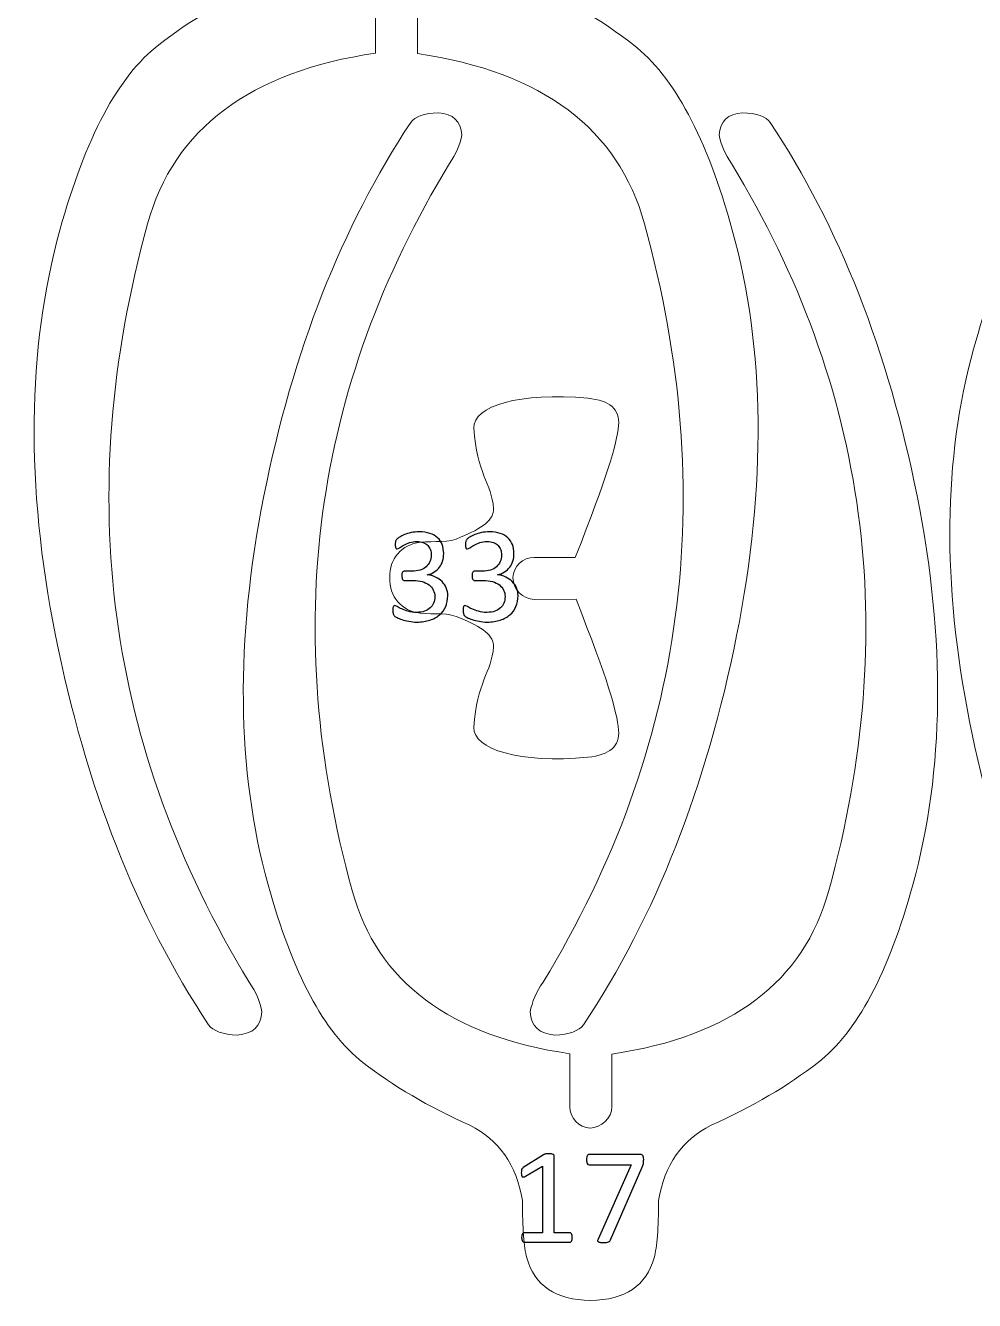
# Model space of a CAD drawing. Header units: inches. Extents: x -2.74 to 3.04, y -4.95 to 0.91.
# Drawn here: x -0.196 to 0.945, y -4.913 to -3.379 of the extents above; entities that cross this region are included whole.
import ezdxf

# ---------------------------------------------------------------- set-up
doc = ezdxf.new("R2010")
doc.units = ezdxf.units.IN
doc.header["$MEASUREMENT"] = 0
doc.layers.add('Layer 1', color=7, linetype='Continuous')

msp = doc.modelspace()

# ---------------------------------------------------------------- linework, layer by layer
at = {"layer": 'Layer 1', "color": 1, "lineweight": 9}
for points, knots in [([(-0.0357, -3.4027), (0.0017, -3.3733), (0.0463, -3.3471), (0.0982, -3.3239), (0.0982, -3.3239), (0.1345, -3.3058), (0.1565, -3.2744), (0.1642, -3.2294)], [0, 0, 0, 0, 0.5, 0.5, 0.5, 0.5, 1, 1, 1, 1]), ([(0.5347, -3.4027), (0.4973, -3.3733), (0.4526, -3.3471), (0.4007, -3.3239), (0.4007, -3.3239), (0.3644, -3.3058), (0.3424, -3.2744), (0.3347, -3.2294)], [0, 0, 0, 0, 0.5, 0.5, 0.5, 0.5, 1, 1, 1, 1]), ([(0.2249, -3.4127), (0.2249, -3.4127), (0.2249, -3.3494), (0.2249, -3.3494), (0.2249, -3.3494), (0.2248, -3.336), (0.2357, -3.3239), (0.2492, -3.3239), (0.2492, -3.3239), (0.2627, -3.3238), (0.2753, -3.336), (0.2754, -3.3495), (0.2754, -3.3495), (0.2754, -3.3495), (0.2754, -3.4132), (0.2754, -3.4132)], [0, 0, 0, 0, 0.25, 0.25, 0.25, 0.25, 0.5, 0.5, 0.5, 0.5, 0.75, 0.75, 0.75, 0.75, 1, 1, 1, 1]), ([(0.0242, -4.5811), (-0.0624, -4.4506), (-0.1237, -4.2946), (-0.1598, -4.1131), (-0.1598, -4.1131), (-0.196, -3.9316), (-0.1942, -3.769), (-0.1546, -3.6254), (-0.1546, -3.6254), (-0.124, -3.5145), (-0.0844, -3.4402), (-0.0357, -3.4027)], [0, 0, 0, 0, 0.333333, 0.333333, 0.333333, 0.333333, 0.666667, 0.666667, 0.666667, 0.666667, 1, 1, 1, 1]), ([(0.4748, -4.5811), (0.5614, -4.4506), (0.6227, -4.2946), (0.6588, -4.1131), (0.6588, -4.1131), (0.6949, -3.9316), (0.6932, -3.769), (0.6536, -3.6254), (0.6536, -3.6254), (0.623, -3.5145), (0.5833, -3.4402), (0.5347, -3.4027)], [0, 0, 0, 0, 0.333333, 0.333333, 0.333333, 0.333333, 0.666667, 0.666667, 0.666667, 0.666667, 1, 1, 1, 1]), ([(0.2249, -3.4127), (0.0741, -3.4348), (-0.0176, -3.5035), (-0.0492, -3.618), (-0.0492, -3.618), (-0.1392, -3.9444), (-0.0985, -4.2483), (0.0728, -4.5297)], [0, 0, 0, 0, 0.5, 0.5, 0.5, 0.5, 1, 1, 1, 1]), ([(0.2754, -3.4132), (0.4257, -3.4354), (0.5166, -3.5037), (0.5481, -3.618), (0.5481, -3.618), (0.6381, -3.9444), (0.5975, -4.2483), (0.4262, -4.5297)], [0, 0, 0, 0, 0.5, 0.5, 0.5, 0.5, 1, 1, 1, 1]), ([(0.2671, -3.4961), (0.2723, -3.4889), (0.2834, -3.485), (0.3003, -3.4844), (0.3003, -3.4844), (0.318, -3.4856), (0.3275, -3.4945), (0.3286, -3.5111), (0.3286, -3.5111), (0.3265, -3.5227), (0.3216, -3.5341), (0.3137, -3.5454)], [0, 0, 0, 0, 0.333333, 0.333333, 0.333333, 0.333333, 0.666667, 0.666667, 0.666667, 0.666667, 1, 1, 1, 1]), ([(0.6992, -3.4961), (0.694, -3.4889), (0.6829, -3.485), (0.666, -3.4844), (0.666, -3.4844), (0.6483, -3.4856), (0.6388, -3.4945), (0.6378, -3.5111), (0.6378, -3.5111), (0.6398, -3.5227), (0.6448, -3.5341), (0.6526, -3.5454)], [0, 0, 0, 0, 0.333333, 0.333333, 0.333333, 0.333333, 0.666667, 0.666667, 0.666667, 0.666667, 1, 1, 1, 1]), ([(0.2671, -3.4961), (0.1841, -3.6213), (0.1253, -3.7709), (0.0906, -3.945), (0.0906, -3.945), (0.056, -4.1191), (0.0577, -4.275), (0.0956, -4.4127), (0.0956, -4.4127), (0.125, -4.5191), (0.163, -4.5903), (0.2096, -4.6263)], [0, 0, 0, 0, 0.333333, 0.333333, 0.333333, 0.333333, 0.666667, 0.666667, 0.666667, 0.666667, 1, 1, 1, 1]), ([(0.6992, -3.4961), (0.7822, -3.6213), (0.8411, -3.7709), (0.8757, -3.945), (0.8757, -3.945), (0.9103, -4.1191), (0.9086, -4.275), (0.8707, -4.4127), (0.8707, -4.4127), (0.8413, -4.5191), (0.8033, -4.5903), (0.7567, -4.6263)], [0, 0, 0, 0, 0.333333, 0.333333, 0.333333, 0.333333, 0.666667, 0.666667, 0.666667, 0.666667, 1, 1, 1, 1]), ([(0.4584, -4.6159), (0.3139, -4.5947), (0.227, -4.5296), (0.1967, -4.4197), (0.1967, -4.4197), (0.1104, -4.1068), (0.1494, -3.8153), (0.3137, -3.5454)], [0, 0, 0, 0, 0.5, 0.5, 0.5, 0.5, 1, 1, 1, 1]), ([(0.509, -4.6162), (0.6532, -4.5949), (0.7393, -4.5294), (0.7696, -4.4197), (0.7696, -4.4197), (0.8559, -4.1068), (0.8169, -3.8153), (0.6526, -3.5454)], [0, 0, 0, 0, 0.5, 0.5, 0.5, 0.5, 1, 1, 1, 1]), ([(1.1078, -4.6459), (1.0283, -4.526), (0.972, -4.3828), (0.9388, -4.2162), (0.9388, -4.2162), (0.9057, -4.0496), (0.9073, -3.9003), (0.9436, -3.7685), (0.9436, -3.7685), (0.9717, -3.6666), (1.0081, -3.5985), (1.0528, -3.564)], [0, 0, 0, 0, 0.333333, 0.333333, 0.333333, 0.333333, 0.666667, 0.666667, 0.666667, 0.666667, 1, 1, 1, 1]), ([(0.4649, -4.0191), (0.5034, -3.921), (0.5146, -3.8843), (0.5169, -3.8603), (0.5169, -3.8603), (0.5187, -3.8411), (0.5065, -3.8302), (0.48, -3.8277), (0.48, -3.8277), (0.3984, -3.8199), (0.3417, -3.8371), (0.3431, -3.8636), (0.3431, -3.8636), (0.346, -3.9179), (0.3645, -3.9296), (0.3666, -3.9604), (0.3666, -3.9604), (0.3674, -3.9732), (0.353, -3.9847), (0.3269, -3.9947), (0.3269, -3.9947), (0.3135, -4.0023), (0.2952, -3.999), (0.2785, -4.0009), (0.2785, -4.0009), (0.2563, -4.0035), (0.2409, -4.0207), (0.2419, -4.0435)], [0, 0, 0, 0, 0.142857, 0.142857, 0.142857, 0.142857, 0.285714, 0.285714, 0.285714, 0.285714, 0.428571, 0.428571, 0.428571, 0.428571, 0.571429, 0.571429, 0.571429, 0.571429, 0.714286, 0.714286, 0.714286, 0.714286, 0.857143, 0.857143, 0.857143, 0.857143, 1, 1, 1, 1]), ([(0.4649, -4.0191), (0.4649, -4.0191), (0.4155, -4.0191), (0.4155, -4.0191), (0.4155, -4.0191), (0.402, -4.019), (0.39, -4.0299), (0.3899, -4.0434), (0.3899, -4.0434), (0.3898, -4.0569), (0.402, -4.0696), (0.4155, -4.0696), (0.4155, -4.0696), (0.4155, -4.0696), (0.4658, -4.0693), (0.4658, -4.0693)], [0, 0, 0, 0, 0.25, 0.25, 0.25, 0.25, 0.5, 0.5, 0.5, 0.5, 0.75, 0.75, 0.75, 0.75, 1, 1, 1, 1]), ([(0.4658, -4.0693), (0.5043, -4.1674), (0.5146, -4.2027), (0.5169, -4.2267), (0.5169, -4.2267), (0.5187, -4.2459), (0.5065, -4.2568), (0.48, -4.2593), (0.48, -4.2593), (0.3984, -4.2671), (0.3417, -4.2499), (0.3431, -4.2234), (0.3431, -4.2234), (0.346, -4.1691), (0.3645, -4.1574), (0.3666, -4.1266), (0.3666, -4.1266), (0.3674, -4.1138), (0.353, -4.1023), (0.3269, -4.0923), (0.3269, -4.0923), (0.3135, -4.0847), (0.2952, -4.088), (0.2785, -4.0861), (0.2785, -4.0861), (0.2563, -4.0835), (0.2409, -4.0663), (0.2419, -4.0435)], [0, 0, 0, 0, 0.142857, 0.142857, 0.142857, 0.142857, 0.285714, 0.285714, 0.285714, 0.285714, 0.428571, 0.428571, 0.428571, 0.428571, 0.571429, 0.571429, 0.571429, 0.571429, 0.714286, 0.714286, 0.714286, 0.714286, 0.857143, 0.857143, 0.857143, 0.857143, 1, 1, 1, 1]), ([(0.0242, -4.5811), (0.0296, -4.5886), (0.0411, -4.5927), (0.0588, -4.5934), (0.0588, -4.5934), (0.0773, -4.5921), (0.0871, -4.5828), (0.0883, -4.5656), (0.0883, -4.5656), (0.0861, -4.5535), (0.081, -4.5415), (0.0728, -4.5297)], [0, 0, 0, 0, 0.333333, 0.333333, 0.333333, 0.333333, 0.666667, 0.666667, 0.666667, 0.666667, 1, 1, 1, 1]), ([(0.4748, -4.5811), (0.4694, -4.5886), (0.4578, -4.5927), (0.4401, -4.5934), (0.4401, -4.5934), (0.4216, -4.5921), (0.4118, -4.5828), (0.4107, -4.5656), (0.4107, -4.5656), (0.4128, -4.5535), (0.418, -4.5415), (0.4262, -4.5297)], [0, 0, 0, 0, 0.333333, 0.333333, 0.333333, 0.333333, 0.666667, 0.666667, 0.666667, 0.666667, 1, 1, 1, 1]), ([(0.2096, -4.6263), (0.2455, -4.6544), (0.2883, -4.6796), (0.3381, -4.7019), (0.3381, -4.7019), (0.3729, -4.7191), (0.394, -4.7493), (0.4014, -4.7924)], [0, 0, 0, 0, 0.5, 0.5, 0.5, 0.5, 1, 1, 1, 1]), ([(0.4584, -4.6159), (0.4584, -4.6159), (0.4584, -4.6796), (0.4584, -4.6796), (0.4584, -4.6796), (0.4584, -4.6931), (0.4693, -4.7052), (0.4828, -4.7052), (0.4828, -4.7052), (0.4962, -4.7053), (0.5089, -4.6931), (0.509, -4.6796), (0.509, -4.6796), (0.509, -4.6796), (0.509, -4.6162), (0.509, -4.6162)], [0, 0, 0, 0, 0.25, 0.25, 0.25, 0.25, 0.5, 0.5, 0.5, 0.5, 0.75, 0.75, 0.75, 0.75, 1, 1, 1, 1]), ([(0.7567, -4.6263), (0.7208, -4.6544), (0.678, -4.6796), (0.6282, -4.7019), (0.6282, -4.7019), (0.5934, -4.7191), (0.5723, -4.7493), (0.5649, -4.7924)], [0, 0, 0, 0, 0.5, 0.5, 0.5, 0.5, 1, 1, 1, 1]), ([(0.4014, -4.7924), (0.4014, -4.8257), (0.4031, -4.8486), (0.4066, -4.8611), (0.4066, -4.8611), (0.4159, -4.8948), (0.4413, -4.912), (0.4832, -4.9126)], [0, 0, 0, 0, 0.5, 0.5, 0.5, 0.5, 1, 1, 1, 1]), ([(0.5649, -4.7924), (0.5649, -4.8257), (0.5632, -4.8486), (0.5597, -4.8611), (0.5597, -4.8611), (0.5504, -4.8948), (0.5251, -4.912), (0.4832, -4.9126)], [0, 0, 0, 0, 0.5, 0.5, 0.5, 0.5, 1, 1, 1, 1])]:
    msp.add_open_spline(points, degree=3, knots=knots, dxfattribs=at)
at = {"layer": 'Layer 1'}
for points, knots in [([(0.3116, -4.0651), (0.3116, -4.0699), (0.3108, -4.0743), (0.3091, -4.0781), (0.3091, -4.0781), (0.3074, -4.082), (0.305, -4.0854), (0.3018, -4.0881), (0.3018, -4.0881), (0.2987, -4.0909), (0.2948, -4.093), (0.2902, -4.0945), (0.2902, -4.0945), (0.2856, -4.096), (0.2804, -4.0968), (0.2746, -4.0968), (0.2746, -4.0968), (0.2711, -4.0968), (0.2678, -4.0965), (0.2647, -4.0959), (0.2647, -4.0959), (0.2616, -4.0953), (0.2589, -4.0946), (0.2565, -4.0939), (0.2565, -4.0939), (0.2541, -4.0931), (0.2521, -4.0923), (0.2506, -4.0914), (0.2506, -4.0914), (0.249, -4.0906), (0.248, -4.09), (0.2476, -4.0896), (0.2476, -4.0896), (0.2472, -4.0892), (0.2469, -4.0888), (0.2467, -4.0885), (0.2467, -4.0885), (0.2464, -4.0881), (0.2463, -4.0876), (0.2461, -4.0871), (0.2461, -4.0871), (0.2459, -4.0865), (0.2458, -4.0859), (0.2457, -4.0851), (0.2457, -4.0851), (0.2456, -4.0843), (0.2456, -4.0833), (0.2456, -4.0822), (0.2456, -4.0822), (0.2456, -4.0802), (0.2458, -4.0789), (0.2462, -4.0781), (0.2462, -4.0781), (0.2466, -4.0773), (0.2471, -4.077), (0.2478, -4.077), (0.2478, -4.077), (0.2483, -4.077), (0.2493, -4.0774), (0.2507, -4.0783), (0.2507, -4.0783), (0.2521, -4.0791), (0.254, -4.0801), (0.2562, -4.0811), (0.2562, -4.0811), (0.2585, -4.0821), (0.2611, -4.083), (0.2641, -4.0839), (0.2641, -4.0839), (0.2671, -4.0848), (0.2705, -4.0852), (0.2742, -4.0852), (0.2742, -4.0852), (0.2778, -4.0852), (0.2809, -4.0847), (0.2836, -4.0838), (0.2836, -4.0838), (0.2863, -4.0829), (0.2886, -4.0816), (0.2904, -4.0799), (0.2904, -4.0799), (0.2923, -4.0782), (0.2937, -4.0762), (0.2946, -4.0739), (0.2946, -4.0739), (0.2955, -4.0716), (0.296, -4.0691), (0.296, -4.0664), (0.296, -4.0664), (0.296, -4.0634), (0.2954, -4.0607), (0.2942, -4.0583), (0.2942, -4.0583), (0.2931, -4.056), (0.2914, -4.0539), (0.2891, -4.0521), (0.2891, -4.0521), (0.2869, -4.0504), (0.2841, -4.0491), (0.2808, -4.0482), (0.2808, -4.0482), (0.2775, -4.0472), (0.2738, -4.0468), (0.2696, -4.0468), (0.2696, -4.0468), (0.2696, -4.0468), (0.2596, -4.0468), (0.2596, -4.0468), (0.2596, -4.0468), (0.2592, -4.0468), (0.2588, -4.0467), (0.2583, -4.0465), (0.2583, -4.0465), (0.2579, -4.0463), (0.2576, -4.046), (0.2573, -4.0456), (0.2573, -4.0456), (0.257, -4.0451), (0.2568, -4.0446), (0.2566, -4.0438), (0.2566, -4.0438), (0.2564, -4.0431), (0.2563, -4.0422), (0.2563, -4.0411), (0.2563, -4.0411), (0.2563, -4.0401), (0.2563, -4.0392), (0.2565, -4.0385), (0.2565, -4.0385), (0.2567, -4.0378), (0.2569, -4.0373), (0.2572, -4.0369), (0.2572, -4.0369), (0.2575, -4.0365), (0.2578, -4.0362), (0.2582, -4.036), (0.2582, -4.036), (0.2586, -4.0358), (0.259, -4.0357), (0.2595, -4.0357), (0.2595, -4.0357), (0.2595, -4.0357), (0.2687, -4.0357), (0.2687, -4.0357), (0.2687, -4.0357), (0.2723, -4.0357), (0.2755, -4.0353), (0.2784, -4.0343), (0.2784, -4.0343), (0.2812, -4.0334), (0.2836, -4.0321), (0.2856, -4.0303), (0.2856, -4.0303), (0.2876, -4.0286), (0.2891, -4.0265), (0.2902, -4.0241), (0.2902, -4.0241), (0.2912, -4.0217), (0.2918, -4.019), (0.2918, -4.016), (0.2918, -4.016), (0.2918, -4.0138), (0.2914, -4.0118), (0.2907, -4.0098), (0.2907, -4.0098), (0.29, -4.0078), (0.2889, -4.0061), (0.2875, -4.0046), (0.2875, -4.0046), (0.2861, -4.0032), (0.2843, -4.002), (0.2821, -4.0012), (0.2821, -4.0012), (0.2799, -4.0003), (0.2774, -3.9999), (0.2745, -3.9999), (0.2745, -3.9999), (0.2714, -3.9999), (0.2685, -4.0004), (0.2658, -4.0013), (0.2658, -4.0013), (0.2632, -4.0023), (0.2609, -4.0033), (0.2588, -4.0044), (0.2588, -4.0044), (0.2567, -4.0055), (0.255, -4.0065), (0.2537, -4.0074), (0.2537, -4.0074), (0.2523, -4.0084), (0.2514, -4.0089), (0.2508, -4.0089), (0.2508, -4.0089), (0.2504, -4.0089), (0.2501, -4.0088), (0.2498, -4.0086), (0.2498, -4.0086), (0.2495, -4.0085), (0.2493, -4.0083), (0.2491, -4.0078), (0.2491, -4.0078), (0.2489, -4.0074), (0.2488, -4.0069), (0.2487, -4.0061), (0.2487, -4.0061), (0.2486, -4.0054), (0.2485, -4.0044), (0.2485, -4.0032), (0.2485, -4.0032), (0.2485, -4.0024), (0.2486, -4.0017), (0.2486, -4.0011), (0.2486, -4.0011), (0.2487, -4.0005), (0.2488, -3.9999), (0.2489, -3.9995), (0.2489, -3.9995), (0.2491, -3.999), (0.2493, -3.9986), (0.2495, -3.9982), (0.2495, -3.9982), (0.2497, -3.9978), (0.2501, -3.9974), (0.2506, -3.9968), (0.2506, -3.9968), (0.2511, -3.9963), (0.2522, -3.9956), (0.2538, -3.9946), (0.2538, -3.9946), (0.2553, -3.9936), (0.2573, -3.9927), (0.2596, -3.9917), (0.2596, -3.9917), (0.2619, -3.9908), (0.2645, -3.99), (0.2675, -3.9893), (0.2675, -3.9893), (0.2706, -3.9887), (0.2738, -3.9883), (0.2773, -3.9883), (0.2773, -3.9883), (0.2821, -3.9883), (0.2864, -3.989), (0.2901, -3.9902), (0.2901, -3.9902), (0.2938, -3.9915), (0.2969, -3.9932), (0.2994, -3.9955), (0.2994, -3.9955), (0.3018, -3.9978), (0.3037, -4.0005), (0.3049, -4.0037), (0.3049, -4.0037), (0.3061, -4.0069), (0.3067, -4.0104), (0.3067, -4.0142), (0.3067, -4.0142), (0.3067, -4.0175), (0.3063, -4.0206), (0.3054, -4.0235), (0.3054, -4.0235), (0.3046, -4.0263), (0.3033, -4.0288), (0.3016, -4.031), (0.3016, -4.031), (0.2999, -4.0332), (0.2979, -4.0351), (0.2954, -4.0366), (0.2954, -4.0366), (0.293, -4.0382), (0.2901, -4.0393), (0.2869, -4.0399), (0.2869, -4.0399), (0.2869, -4.0399), (0.2869, -4.04), (0.2869, -4.04), (0.2869, -4.04), (0.2906, -4.0404), (0.2939, -4.0413), (0.2969, -4.0428), (0.2969, -4.0428), (0.2999, -4.0442), (0.3025, -4.046), (0.3047, -4.0482), (0.3047, -4.0482), (0.3069, -4.0503), (0.3086, -4.0529), (0.3098, -4.0558), (0.3098, -4.0558), (0.311, -4.0587), (0.3116, -4.0618), (0.3116, -4.0651)], [0, 0, 0, 0, 0.013699, 0.013699, 0.013699, 0.013699, 0.027397, 0.027397, 0.027397, 0.027397, 0.041096, 0.041096, 0.041096, 0.041096, 0.054795, 0.054795, 0.054795, 0.054795, 0.068493, 0.068493, 0.068493, 0.068493, 0.082192, 0.082192, 0.082192, 0.082192, 0.09589, 0.09589, 0.09589, 0.09589, 0.109589, 0.109589, 0.109589, 0.109589, 0.123288, 0.123288, 0.123288, 0.123288, 0.136986, 0.136986, 0.136986, 0.136986, 0.150685, 0.150685, 0.150685, 0.150685, 0.164384, 0.164384, 0.164384, 0.164384, 0.178082, 0.178082, 0.178082, 0.178082, 0.191781, 0.191781, 0.191781, 0.191781, 0.205479, 0.205479, 0.205479, 0.205479, 0.219178, 0.219178, 0.219178, 0.219178, 0.232877, 0.232877, 0.232877, 0.232877, 0.246575, 0.246575, 0.246575, 0.246575, 0.260274, 0.260274, 0.260274, 0.260274, 0.273973, 0.273973, 0.273973, 0.273973, 0.287671, 0.287671, 0.287671, 0.287671, 0.30137, 0.30137, 0.30137, 0.30137, 0.315068, 0.315068, 0.315068, 0.315068, 0.328767, 0.328767, 0.328767, 0.328767, 0.342466, 0.342466, 0.342466, 0.342466, 0.356164, 0.356164, 0.356164, 0.356164, 0.369863, 0.369863, 0.369863, 0.369863, 0.383562, 0.383562, 0.383562, 0.383562, 0.39726, 0.39726, 0.39726, 0.39726, 0.410959, 0.410959, 0.410959, 0.410959, 0.424658, 0.424658, 0.424658, 0.424658, 0.438356, 0.438356, 0.438356, 0.438356, 0.452055, 0.452055, 0.452055, 0.452055, 0.465753, 0.465753, 0.465753, 0.465753, 0.479452, 0.479452, 0.479452, 0.479452, 0.493151, 0.493151, 0.493151, 0.493151, 0.506849, 0.506849, 0.506849, 0.506849, 0.520548, 0.520548, 0.520548, 0.520548, 0.534247, 0.534247, 0.534247, 0.534247, 0.547945, 0.547945, 0.547945, 0.547945, 0.561644, 0.561644, 0.561644, 0.561644, 0.575342, 0.575342, 0.575342, 0.575342, 0.589041, 0.589041, 0.589041, 0.589041, 0.60274, 0.60274, 0.60274, 0.60274, 0.616438, 0.616438, 0.616438, 0.616438, 0.630137, 0.630137, 0.630137, 0.630137, 0.643836, 0.643836, 0.643836, 0.643836, 0.657534, 0.657534, 0.657534, 0.657534, 0.671233, 0.671233, 0.671233, 0.671233, 0.684932, 0.684932, 0.684932, 0.684932, 0.69863, 0.69863, 0.69863, 0.69863, 0.712329, 0.712329, 0.712329, 0.712329, 0.726027, 0.726027, 0.726027, 0.726027, 0.739726, 0.739726, 0.739726, 0.739726, 0.753425, 0.753425, 0.753425, 0.753425, 0.767123, 0.767123, 0.767123, 0.767123, 0.780822, 0.780822, 0.780822, 0.780822, 0.794521, 0.794521, 0.794521, 0.794521, 0.808219, 0.808219, 0.808219, 0.808219, 0.821918, 0.821918, 0.821918, 0.821918, 0.835616, 0.835616, 0.835616, 0.835616, 0.849315, 0.849315, 0.849315, 0.849315, 0.863014, 0.863014, 0.863014, 0.863014, 0.876712, 0.876712, 0.876712, 0.876712, 0.890411, 0.890411, 0.890411, 0.890411, 0.90411, 0.90411, 0.90411, 0.90411, 0.917808, 0.917808, 0.917808, 0.917808, 0.931507, 0.931507, 0.931507, 0.931507, 0.945205, 0.945205, 0.945205, 0.945205, 0.958904, 0.958904, 0.958904, 0.958904, 0.972603, 0.972603, 0.972603, 0.972603, 0.986301, 0.986301, 0.986301, 0.986301, 1, 1, 1, 1]), ([(0.3961, -4.0651), (0.3961, -4.0699), (0.3952, -4.0743), (0.3936, -4.0781), (0.3936, -4.0781), (0.3919, -4.082), (0.3894, -4.0854), (0.3863, -4.0881), (0.3863, -4.0881), (0.3832, -4.0909), (0.3793, -4.093), (0.3747, -4.0945), (0.3747, -4.0945), (0.3701, -4.096), (0.3649, -4.0968), (0.3591, -4.0968), (0.3591, -4.0968), (0.3555, -4.0968), (0.3522, -4.0965), (0.3492, -4.0959), (0.3492, -4.0959), (0.3461, -4.0953), (0.3434, -4.0946), (0.341, -4.0939), (0.341, -4.0939), (0.3386, -4.0931), (0.3366, -4.0923), (0.335, -4.0914), (0.335, -4.0914), (0.3335, -4.0906), (0.3325, -4.09), (0.3321, -4.0896), (0.3321, -4.0896), (0.3317, -4.0892), (0.3314, -4.0888), (0.3311, -4.0885), (0.3311, -4.0885), (0.3309, -4.0881), (0.3307, -4.0876), (0.3306, -4.0871), (0.3306, -4.0871), (0.3304, -4.0865), (0.3303, -4.0859), (0.3302, -4.0851), (0.3302, -4.0851), (0.3301, -4.0843), (0.3301, -4.0833), (0.3301, -4.0822), (0.3301, -4.0822), (0.3301, -4.0802), (0.3303, -4.0789), (0.3306, -4.0781), (0.3306, -4.0781), (0.331, -4.0773), (0.3316, -4.077), (0.3323, -4.077), (0.3323, -4.077), (0.3328, -4.077), (0.3337, -4.0774), (0.3352, -4.0783), (0.3352, -4.0783), (0.3366, -4.0791), (0.3384, -4.0801), (0.3407, -4.0811), (0.3407, -4.0811), (0.3429, -4.0821), (0.3456, -4.083), (0.3486, -4.0839), (0.3486, -4.0839), (0.3516, -4.0848), (0.3549, -4.0852), (0.3586, -4.0852), (0.3586, -4.0852), (0.3622, -4.0852), (0.3654, -4.0847), (0.3681, -4.0838), (0.3681, -4.0838), (0.3708, -4.0829), (0.3731, -4.0816), (0.3749, -4.0799), (0.3749, -4.0799), (0.3768, -4.0782), (0.3781, -4.0762), (0.3791, -4.0739), (0.3791, -4.0739), (0.38, -4.0716), (0.3804, -4.0691), (0.3804, -4.0664), (0.3804, -4.0664), (0.3804, -4.0634), (0.3799, -4.0607), (0.3787, -4.0583), (0.3787, -4.0583), (0.3775, -4.056), (0.3758, -4.0539), (0.3736, -4.0521), (0.3736, -4.0521), (0.3713, -4.0504), (0.3686, -4.0491), (0.3653, -4.0482), (0.3653, -4.0482), (0.362, -4.0472), (0.3583, -4.0468), (0.3541, -4.0468), (0.3541, -4.0468), (0.3541, -4.0468), (0.3441, -4.0468), (0.3441, -4.0468), (0.3441, -4.0468), (0.3436, -4.0468), (0.3432, -4.0467), (0.3428, -4.0465), (0.3428, -4.0465), (0.3424, -4.0463), (0.3421, -4.046), (0.3418, -4.0456), (0.3418, -4.0456), (0.3414, -4.0451), (0.3412, -4.0446), (0.341, -4.0438), (0.341, -4.0438), (0.3408, -4.0431), (0.3408, -4.0422), (0.3408, -4.0411), (0.3408, -4.0411), (0.3408, -4.0401), (0.3408, -4.0392), (0.341, -4.0385), (0.341, -4.0385), (0.3411, -4.0378), (0.3414, -4.0373), (0.3417, -4.0369), (0.3417, -4.0369), (0.342, -4.0365), (0.3423, -4.0362), (0.3427, -4.036), (0.3427, -4.036), (0.3431, -4.0358), (0.3435, -4.0357), (0.344, -4.0357), (0.344, -4.0357), (0.344, -4.0357), (0.3532, -4.0357), (0.3532, -4.0357), (0.3532, -4.0357), (0.3568, -4.0357), (0.36, -4.0353), (0.3628, -4.0343), (0.3628, -4.0343), (0.3657, -4.0334), (0.3681, -4.0321), (0.3701, -4.0303), (0.3701, -4.0303), (0.3721, -4.0286), (0.3736, -4.0265), (0.3746, -4.0241), (0.3746, -4.0241), (0.3757, -4.0217), (0.3762, -4.019), (0.3762, -4.016), (0.3762, -4.016), (0.3762, -4.0138), (0.3759, -4.0118), (0.3752, -4.0098), (0.3752, -4.0098), (0.3744, -4.0078), (0.3734, -4.0061), (0.372, -4.0046), (0.372, -4.0046), (0.3706, -4.0032), (0.3688, -4.002), (0.3666, -4.0012), (0.3666, -4.0012), (0.3644, -4.0003), (0.3618, -3.9999), (0.359, -3.9999), (0.359, -3.9999), (0.3558, -3.9999), (0.3529, -4.0004), (0.3503, -4.0013), (0.3503, -4.0013), (0.3477, -4.0023), (0.3453, -4.0033), (0.3433, -4.0044), (0.3433, -4.0044), (0.3412, -4.0055), (0.3395, -4.0065), (0.3381, -4.0074), (0.3381, -4.0074), (0.3368, -4.0084), (0.3358, -4.0089), (0.3353, -4.0089), (0.3353, -4.0089), (0.3349, -4.0089), (0.3346, -4.0088), (0.3343, -4.0086), (0.3343, -4.0086), (0.334, -4.0085), (0.3337, -4.0083), (0.3335, -4.0078), (0.3335, -4.0078), (0.3333, -4.0074), (0.3332, -4.0069), (0.3331, -4.0061), (0.3331, -4.0061), (0.3331, -4.0054), (0.333, -4.0044), (0.333, -4.0032), (0.333, -4.0032), (0.333, -4.0024), (0.333, -4.0017), (0.3331, -4.0011), (0.3331, -4.0011), (0.3331, -4.0005), (0.3333, -3.9999), (0.3334, -3.9995), (0.3334, -3.9995), (0.3336, -3.999), (0.3338, -3.9986), (0.334, -3.9982), (0.334, -3.9982), (0.3342, -3.9978), (0.3346, -3.9974), (0.3351, -3.9968), (0.3351, -3.9968), (0.3356, -3.9963), (0.3366, -3.9956), (0.3382, -3.9946), (0.3382, -3.9946), (0.3398, -3.9936), (0.3417, -3.9927), (0.344, -3.9917), (0.344, -3.9917), (0.3463, -3.9908), (0.349, -3.99), (0.352, -3.9893), (0.352, -3.9893), (0.355, -3.9887), (0.3583, -3.9883), (0.3617, -3.9883), (0.3617, -3.9883), (0.3666, -3.9883), (0.3709, -3.989), (0.3746, -3.9902), (0.3746, -3.9902), (0.3783, -3.9915), (0.3814, -3.9932), (0.3838, -3.9955), (0.3838, -3.9955), (0.3863, -3.9978), (0.3881, -4.0005), (0.3894, -4.0037), (0.3894, -4.0037), (0.3906, -4.0069), (0.3912, -4.0104), (0.3912, -4.0142), (0.3912, -4.0142), (0.3912, -4.0175), (0.3908, -4.0206), (0.3899, -4.0235), (0.3899, -4.0235), (0.389, -4.0263), (0.3878, -4.0288), (0.3861, -4.031), (0.3861, -4.031), (0.3844, -4.0332), (0.3823, -4.0351), (0.3799, -4.0366), (0.3799, -4.0366), (0.3774, -4.0382), (0.3746, -4.0393), (0.3714, -4.0399), (0.3714, -4.0399), (0.3714, -4.0399), (0.3714, -4.04), (0.3714, -4.04), (0.3714, -4.04), (0.3751, -4.0404), (0.3784, -4.0413), (0.3814, -4.0428), (0.3814, -4.0428), (0.3844, -4.0442), (0.387, -4.046), (0.3892, -4.0482), (0.3892, -4.0482), (0.3913, -4.0503), (0.393, -4.0529), (0.3943, -4.0558), (0.3943, -4.0558), (0.3955, -4.0587), (0.3961, -4.0618), (0.3961, -4.0651)], [0, 0, 0, 0, 0.013699, 0.013699, 0.013699, 0.013699, 0.027397, 0.027397, 0.027397, 0.027397, 0.041096, 0.041096, 0.041096, 0.041096, 0.054795, 0.054795, 0.054795, 0.054795, 0.068493, 0.068493, 0.068493, 0.068493, 0.082192, 0.082192, 0.082192, 0.082192, 0.09589, 0.09589, 0.09589, 0.09589, 0.109589, 0.109589, 0.109589, 0.109589, 0.123288, 0.123288, 0.123288, 0.123288, 0.136986, 0.136986, 0.136986, 0.136986, 0.150685, 0.150685, 0.150685, 0.150685, 0.164384, 0.164384, 0.164384, 0.164384, 0.178082, 0.178082, 0.178082, 0.178082, 0.191781, 0.191781, 0.191781, 0.191781, 0.205479, 0.205479, 0.205479, 0.205479, 0.219178, 0.219178, 0.219178, 0.219178, 0.232877, 0.232877, 0.232877, 0.232877, 0.246575, 0.246575, 0.246575, 0.246575, 0.260274, 0.260274, 0.260274, 0.260274, 0.273973, 0.273973, 0.273973, 0.273973, 0.287671, 0.287671, 0.287671, 0.287671, 0.30137, 0.30137, 0.30137, 0.30137, 0.315068, 0.315068, 0.315068, 0.315068, 0.328767, 0.328767, 0.328767, 0.328767, 0.342466, 0.342466, 0.342466, 0.342466, 0.356164, 0.356164, 0.356164, 0.356164, 0.369863, 0.369863, 0.369863, 0.369863, 0.383562, 0.383562, 0.383562, 0.383562, 0.39726, 0.39726, 0.39726, 0.39726, 0.410959, 0.410959, 0.410959, 0.410959, 0.424658, 0.424658, 0.424658, 0.424658, 0.438356, 0.438356, 0.438356, 0.438356, 0.452055, 0.452055, 0.452055, 0.452055, 0.465753, 0.465753, 0.465753, 0.465753, 0.479452, 0.479452, 0.479452, 0.479452, 0.493151, 0.493151, 0.493151, 0.493151, 0.506849, 0.506849, 0.506849, 0.506849, 0.520548, 0.520548, 0.520548, 0.520548, 0.534247, 0.534247, 0.534247, 0.534247, 0.547945, 0.547945, 0.547945, 0.547945, 0.561644, 0.561644, 0.561644, 0.561644, 0.575342, 0.575342, 0.575342, 0.575342, 0.589041, 0.589041, 0.589041, 0.589041, 0.60274, 0.60274, 0.60274, 0.60274, 0.616438, 0.616438, 0.616438, 0.616438, 0.630137, 0.630137, 0.630137, 0.630137, 0.643836, 0.643836, 0.643836, 0.643836, 0.657534, 0.657534, 0.657534, 0.657534, 0.671233, 0.671233, 0.671233, 0.671233, 0.684932, 0.684932, 0.684932, 0.684932, 0.69863, 0.69863, 0.69863, 0.69863, 0.712329, 0.712329, 0.712329, 0.712329, 0.726027, 0.726027, 0.726027, 0.726027, 0.739726, 0.739726, 0.739726, 0.739726, 0.753425, 0.753425, 0.753425, 0.753425, 0.767123, 0.767123, 0.767123, 0.767123, 0.780822, 0.780822, 0.780822, 0.780822, 0.794521, 0.794521, 0.794521, 0.794521, 0.808219, 0.808219, 0.808219, 0.808219, 0.821918, 0.821918, 0.821918, 0.821918, 0.835616, 0.835616, 0.835616, 0.835616, 0.849315, 0.849315, 0.849315, 0.849315, 0.863014, 0.863014, 0.863014, 0.863014, 0.876712, 0.876712, 0.876712, 0.876712, 0.890411, 0.890411, 0.890411, 0.890411, 0.90411, 0.90411, 0.90411, 0.90411, 0.917808, 0.917808, 0.917808, 0.917808, 0.931507, 0.931507, 0.931507, 0.931507, 0.945205, 0.945205, 0.945205, 0.945205, 0.958904, 0.958904, 0.958904, 0.958904, 0.972603, 0.972603, 0.972603, 0.972603, 0.986301, 0.986301, 0.986301, 0.986301, 1, 1, 1, 1]), ([(0.4613, -4.8368), (0.4613, -4.8378), (0.4612, -4.8387), (0.4611, -4.8394), (0.4611, -4.8394), (0.4609, -4.8401), (0.4607, -4.8407), (0.4604, -4.8411), (0.4604, -4.8411), (0.4602, -4.8416), (0.4599, -4.8419), (0.4595, -4.8421), (0.4595, -4.8421), (0.4591, -4.8423), (0.4588, -4.8423), (0.4584, -4.8423), (0.4584, -4.8423), (0.4584, -4.8423), (0.4034, -4.8423), (0.4034, -4.8423), (0.4034, -4.8423), (0.403, -4.8423), (0.4027, -4.8423), (0.4023, -4.8421), (0.4023, -4.8421), (0.402, -4.8419), (0.4017, -4.8416), (0.4014, -4.8411), (0.4014, -4.8411), (0.4011, -4.8407), (0.4009, -4.8401), (0.4007, -4.8394), (0.4007, -4.8394), (0.4005, -4.8387), (0.4004, -4.8378), (0.4004, -4.8368), (0.4004, -4.8368), (0.4004, -4.8358), (0.4005, -4.835), (0.4007, -4.8343), (0.4007, -4.8343), (0.4009, -4.8336), (0.401, -4.833), (0.4013, -4.8325), (0.4013, -4.8325), (0.4015, -4.8321), (0.4019, -4.8317), (0.4022, -4.8315), (0.4022, -4.8315), (0.4025, -4.8312), (0.4029, -4.8311), (0.4034, -4.8311), (0.4034, -4.8311), (0.4034, -4.8311), (0.4254, -4.8311), (0.4254, -4.8311), (0.4254, -4.8311), (0.4254, -4.8311), (0.4254, -4.751), (0.4254, -4.751), (0.4254, -4.751), (0.4254, -4.751), (0.405, -4.7631), (0.405, -4.7631), (0.405, -4.7631), (0.404, -4.7637), (0.4032, -4.764), (0.4025, -4.7641), (0.4025, -4.7641), (0.4019, -4.7642), (0.4014, -4.7641), (0.401, -4.7638), (0.401, -4.7638), (0.4006, -4.7634), (0.4004, -4.7628), (0.4002, -4.762), (0.4002, -4.762), (0.4001, -4.7612), (0.4, -4.7602), (0.4, -4.7589), (0.4, -4.7589), (0.4, -4.758), (0.4001, -4.7572), (0.4002, -4.7566), (0.4002, -4.7566), (0.4002, -4.7559), (0.4004, -4.7554), (0.4005, -4.7549), (0.4005, -4.7549), (0.4007, -4.7545), (0.4009, -4.7541), (0.4012, -4.7538), (0.4012, -4.7538), (0.4015, -4.7535), (0.4019, -4.7531), (0.4024, -4.7528), (0.4024, -4.7528), (0.4024, -4.7528), (0.4267, -4.7373), (0.4267, -4.7373), (0.4267, -4.7373), (0.4269, -4.7371), (0.4271, -4.737), (0.4275, -4.7369), (0.4275, -4.7369), (0.4278, -4.7368), (0.4282, -4.7366), (0.4287, -4.7365), (0.4287, -4.7365), (0.4292, -4.7364), (0.4297, -4.7364), (0.4304, -4.7363), (0.4304, -4.7363), (0.431, -4.7363), (0.4319, -4.7363), (0.4328, -4.7363), (0.4328, -4.7363), (0.4341, -4.7363), (0.4352, -4.7364), (0.4361, -4.7364), (0.4361, -4.7364), (0.437, -4.7366), (0.4376, -4.7367), (0.4381, -4.7369), (0.4381, -4.7369), (0.4386, -4.7371), (0.4389, -4.7373), (0.4391, -4.7376), (0.4391, -4.7376), (0.4393, -4.7379), (0.4394, -4.7383), (0.4394, -4.7386), (0.4394, -4.7386), (0.4394, -4.7386), (0.4394, -4.8311), (0.4394, -4.8311), (0.4394, -4.8311), (0.4394, -4.8311), (0.4584, -4.8311), (0.4584, -4.8311), (0.4584, -4.8311), (0.4588, -4.8311), (0.4592, -4.8312), (0.4596, -4.8315), (0.4596, -4.8315), (0.46, -4.8317), (0.4603, -4.8321), (0.4605, -4.8325), (0.4605, -4.8325), (0.4608, -4.833), (0.461, -4.8336), (0.4611, -4.8343), (0.4611, -4.8343), (0.4612, -4.835), (0.4613, -4.8358), (0.4613, -4.8368)], [0, 0, 0, 0, 0.025641, 0.025641, 0.025641, 0.025641, 0.051282, 0.051282, 0.051282, 0.051282, 0.076923, 0.076923, 0.076923, 0.076923, 0.102564, 0.102564, 0.102564, 0.102564, 0.128205, 0.128205, 0.128205, 0.128205, 0.153846, 0.153846, 0.153846, 0.153846, 0.179487, 0.179487, 0.179487, 0.179487, 0.205128, 0.205128, 0.205128, 0.205128, 0.230769, 0.230769, 0.230769, 0.230769, 0.25641, 0.25641, 0.25641, 0.25641, 0.282051, 0.282051, 0.282051, 0.282051, 0.307692, 0.307692, 0.307692, 0.307692, 0.333333, 0.333333, 0.333333, 0.333333, 0.358974, 0.358974, 0.358974, 0.358974, 0.384615, 0.384615, 0.384615, 0.384615, 0.410256, 0.410256, 0.410256, 0.410256, 0.435897, 0.435897, 0.435897, 0.435897, 0.461538, 0.461538, 0.461538, 0.461538, 0.487179, 0.487179, 0.487179, 0.487179, 0.512821, 0.512821, 0.512821, 0.512821, 0.538462, 0.538462, 0.538462, 0.538462, 0.564103, 0.564103, 0.564103, 0.564103, 0.589744, 0.589744, 0.589744, 0.589744, 0.615385, 0.615385, 0.615385, 0.615385, 0.641026, 0.641026, 0.641026, 0.641026, 0.666667, 0.666667, 0.666667, 0.666667, 0.692308, 0.692308, 0.692308, 0.692308, 0.717949, 0.717949, 0.717949, 0.717949, 0.74359, 0.74359, 0.74359, 0.74359, 0.769231, 0.769231, 0.769231, 0.769231, 0.794872, 0.794872, 0.794872, 0.794872, 0.820513, 0.820513, 0.820513, 0.820513, 0.846154, 0.846154, 0.846154, 0.846154, 0.871795, 0.871795, 0.871795, 0.871795, 0.897436, 0.897436, 0.897436, 0.897436, 0.923077, 0.923077, 0.923077, 0.923077, 0.948718, 0.948718, 0.948718, 0.948718, 0.974359, 0.974359, 0.974359, 0.974359, 1, 1, 1, 1]), ([(0.5471, -4.7431), (0.5471, -4.744), (0.547, -4.7449), (0.547, -4.7457), (0.547, -4.7457), (0.5469, -4.7465), (0.5468, -4.7473), (0.5467, -4.748), (0.5467, -4.748), (0.5465, -4.7487), (0.5463, -4.7494), (0.5461, -4.7501), (0.5461, -4.7501), (0.5458, -4.7508), (0.5455, -4.7515), (0.5452, -4.7523), (0.5452, -4.7523), (0.5452, -4.7523), (0.5073, -4.8396), (0.5073, -4.8396), (0.5073, -4.8396), (0.507, -4.8403), (0.5067, -4.8408), (0.5063, -4.8412), (0.5063, -4.8412), (0.5059, -4.8416), (0.5054, -4.842), (0.5047, -4.8422), (0.5047, -4.8422), (0.5041, -4.8424), (0.5033, -4.8426), (0.5023, -4.8427), (0.5023, -4.8427), (0.5014, -4.8428), (0.5002, -4.8428), (0.4987, -4.8428), (0.4987, -4.8428), (0.4969, -4.8428), (0.4955, -4.8428), (0.4944, -4.8426), (0.4944, -4.8426), (0.4934, -4.8424), (0.4927, -4.8422), (0.4922, -4.8418), (0.4922, -4.8418), (0.4917, -4.8414), (0.4915, -4.841), (0.4916, -4.8405), (0.4916, -4.8405), (0.4917, -4.84), (0.4918, -4.8394), (0.4922, -4.8387), (0.4922, -4.8387), (0.4922, -4.8387), (0.532, -4.7493), (0.532, -4.7493), (0.532, -4.7493), (0.532, -4.7493), (0.4815, -4.7493), (0.4815, -4.7493), (0.4815, -4.7493), (0.4805, -4.7493), (0.4797, -4.7488), (0.4792, -4.7477), (0.4792, -4.7477), (0.4787, -4.7466), (0.4784, -4.7451), (0.4784, -4.7431), (0.4784, -4.7431), (0.4784, -4.7421), (0.4785, -4.7412), (0.4786, -4.7404), (0.4786, -4.7404), (0.4787, -4.7397), (0.479, -4.7391), (0.4792, -4.7385), (0.4792, -4.7385), (0.4795, -4.738), (0.4798, -4.7376), (0.4802, -4.7374), (0.4802, -4.7374), (0.4806, -4.7371), (0.481, -4.737), (0.4815, -4.737), (0.4815, -4.737), (0.4815, -4.737), (0.5429, -4.737), (0.5429, -4.737), (0.5429, -4.737), (0.5436, -4.737), (0.5443, -4.7371), (0.5449, -4.7373), (0.5449, -4.7373), (0.5454, -4.7374), (0.5459, -4.7378), (0.5462, -4.7383), (0.5462, -4.7383), (0.5465, -4.7388), (0.5467, -4.7394), (0.5469, -4.7401), (0.5469, -4.7401), (0.547, -4.7409), (0.5471, -4.7419), (0.5471, -4.7431)], [0, 0, 0, 0, 0.038462, 0.038462, 0.038462, 0.038462, 0.076923, 0.076923, 0.076923, 0.076923, 0.115385, 0.115385, 0.115385, 0.115385, 0.153846, 0.153846, 0.153846, 0.153846, 0.192308, 0.192308, 0.192308, 0.192308, 0.230769, 0.230769, 0.230769, 0.230769, 0.269231, 0.269231, 0.269231, 0.269231, 0.307692, 0.307692, 0.307692, 0.307692, 0.346154, 0.346154, 0.346154, 0.346154, 0.384615, 0.384615, 0.384615, 0.384615, 0.423077, 0.423077, 0.423077, 0.423077, 0.461538, 0.461538, 0.461538, 0.461538, 0.5, 0.5, 0.5, 0.5, 0.538462, 0.538462, 0.538462, 0.538462, 0.576923, 0.576923, 0.576923, 0.576923, 0.615385, 0.615385, 0.615385, 0.615385, 0.653846, 0.653846, 0.653846, 0.653846, 0.692308, 0.692308, 0.692308, 0.692308, 0.730769, 0.730769, 0.730769, 0.730769, 0.769231, 0.769231, 0.769231, 0.769231, 0.807692, 0.807692, 0.807692, 0.807692, 0.846154, 0.846154, 0.846154, 0.846154, 0.884615, 0.884615, 0.884615, 0.884615, 0.923077, 0.923077, 0.923077, 0.923077, 0.961538, 0.961538, 0.961538, 0.961538, 1, 1, 1, 1])]:
    msp.add_open_spline(points, degree=3, knots=knots, dxfattribs=at)

doc.saveas('drawing.dxf')
